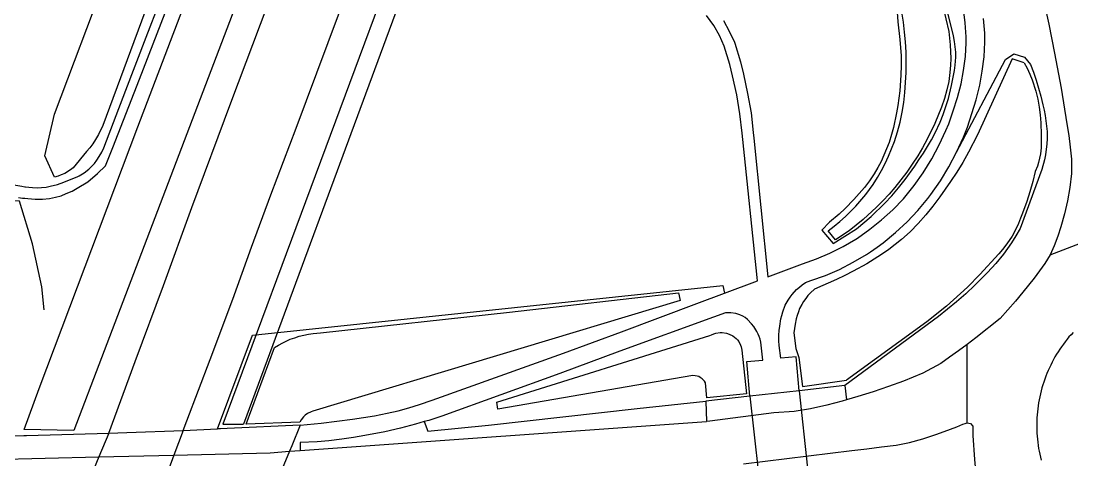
# Model space of a CAD drawing. Header units: millimetres. Extents: x 111502 to 977541, y 8702 to 1044108.
# Drawn here: x 488200.4 to 488372.2, y 240365.3 to 240437 of the extents above; entities that cross this region are included whole.
import ezdxf

# ---------------------------------------------------------------- set-up
doc = ezdxf.new("R2010")
doc.units = ezdxf.units.MM
doc.header["$LTSCALE"] = 0.25
doc.linetypes.add('DASHED2', pattern=[9.525, 6.35, -3.175])
doc.layers.add('E HVSS As Laid HV', color=10, linetype='Continuous')
doc.layers.add('X HVSS Site Background', color=8, linetype='Continuous')

# ---------------------------------------------------------------- blocks, each defined once
blk = doc.blocks.new('OS MAP 060722')
at = {"layer": 'X HVSS Site Background', "flags": 128}
for points in [[(-529.33, 1373.69), (-577.18, 1244.69), (-577.18, 1244.69), (-573.83, 1244.74)], [(-583.68, 1243.69), (-583.08, 1245.24), (-583.08, 1245.24), (-579.28, 1255.29), (-579.28, 1255.29), (-575.53, 1265.14), (-575.53, 1265.14), (-572.48, 1273.69), (-572.48, 1273.69), (-569.33, 1282.24), (-569.33, 1282.24), (-565.23, 1293.14), (-565.23, 1293.14), (-556.58, 1316.24)], [(-595.83, 1243.24), (-591.53, 1254.94), (-591.53, 1254.94), (-586.88, 1267.39), (-586.88, 1267.39), (-582.23, 1280.14), (-582.23, 1280.14), (-575.88, 1297.29), (-575.88, 1297.29), (-569.78, 1313.49)], [(-571.28, 1323.19), (-597.03, 1255.59), (-597.03, 1255.59), (-601.53, 1243.69), (-601.53, 1243.69), (-609.63, 1243.84)], [(-609.63, 1243.84), (-607.18, 1250.54), (-607.18, 1250.54), (-591.08, 1293.34), (-591.08, 1293.34), (-572.33, 1342.59)], [(-604.68, 1285.09), (-606.28, 1288.59), (-606.28, 1288.59), (-604.68, 1295.44), (-604.68, 1295.44), (-596.13, 1318.14)], [(-567.18, 1373.69), (-596.78, 1293.59), (-596.78, 1293.59), (-597.48, 1292.09), (-597.48, 1292.09), (-597.98, 1291.29), (-597.98, 1291.29), (-598.43, 1290.59), (-598.43, 1290.59), (-598.93, 1289.94), (-598.93, 1289.94), (-599.48, 1289.29), (-599.48, 1289.29), (-601.63, 1286.64), (-601.63, 1286.64), (-602.08, 1286.29), (-602.08, 1286.29), (-603.03, 1285.74), (-603.03, 1285.74), (-603.58, 1285.49), (-603.58, 1285.49), (-604.08, 1285.29), (-604.08, 1285.29), (-604.68, 1285.09)], [(-610.58, 1281.79), (-609.93, 1281.69), (-609.93, 1281.69), (-609.53, 1281.69), (-609.53, 1281.69), (-609.03, 1281.64), (-609.03, 1281.64), (-607.83, 1281.54), (-607.83, 1281.54), (-606.63, 1281.54), (-606.63, 1281.54), (-605.53, 1281.64), (-605.53, 1281.64), (-604.53, 1281.84), (-604.53, 1281.84), (-603.63, 1282.09), (-603.63, 1282.09), (-602.78, 1282.44), (-602.78, 1282.44), (-601.83, 1282.84), (-601.83, 1282.84), (-600.98, 1283.29), (-600.98, 1283.29), (-599.23, 1284.34), (-599.23, 1284.34), (-597.68, 1285.69), (-597.68, 1285.69), (-596.38, 1286.99), (-596.38, 1286.99), (-595.18, 1289.99), (-595.18, 1289.99), (-590.78, 1301.14), (-590.78, 1301.14), (-585.03, 1316.14)], [(-615.63, 1284.57), (-610.03, 1283.64), (-610.03, 1283.64), (-609.52, 1283.56), (-609.52, 1283.56), (-609.43, 1283.54), (-609.43, 1283.54), (-608.88, 1283.49), (-608.88, 1283.49), (-608.28, 1283.44), (-608.28, 1283.44), (-607.53, 1283.39), (-607.53, 1283.39), (-606.83, 1283.44), (-606.83, 1283.44), (-606.08, 1283.49), (-606.08, 1283.49), (-605.38, 1283.64), (-605.38, 1283.64), (-604.23, 1283.94), (-604.23, 1283.94), (-603.18, 1284.29), (-603.18, 1284.29), (-600.88, 1285.24), (-600.88, 1285.24), (-600.68, 1285.34), (-600.68, 1285.34), (-599.83, 1285.84), (-599.83, 1285.84), (-599.08, 1286.44), (-599.08, 1286.44), (-598.18, 1287.34), (-598.18, 1287.34), (-597.78, 1287.89), (-597.78, 1287.89), (-597.38, 1288.49), (-597.38, 1288.49), (-596.98, 1289.19), (-596.98, 1289.19), (-596.63, 1289.94), (-596.63, 1289.94), (-593.03, 1299.34), (-593.03, 1299.34), (-589.73, 1307.99), (-589.73, 1307.99), (-585.23, 1319.64)], [(-526.23, 1373.69), (-573.83, 1244.74)], [(-495.38, 1310.74), (-494.43, 1308.99), (-494.43, 1308.99), (-493.58, 1307.19), (-493.58, 1307.19), (-493.53, 1307.04), (-493.53, 1307.04), (-492.58, 1303.99), (-492.58, 1303.99), (-492.08, 1301.94), (-492.08, 1301.94), (-491.43, 1298.79), (-491.43, 1298.79), (-490.88, 1295.64), (-490.88, 1295.64), (-490.53, 1292.44), (-490.53, 1292.44), (-490.43, 1291.49), (-490.43, 1291.49), (-488.13, 1268.81), (-488.13, 1268.81), (-482.48, 1270.94), (-482.48, 1270.94), (-480.18, 1271.74), (-480.18, 1271.74), (-477.98, 1272.69), (-477.98, 1272.69), (-476.03, 1273.69), (-476.03, 1273.69), (-475.83, 1273.79), (-475.83, 1273.79), (-473.73, 1274.99), (-473.73, 1274.99), (-473.48, 1275.14), (-473.48, 1275.14), (-471.48, 1276.59), (-471.48, 1276.59), (-469.53, 1278.14), (-469.53, 1278.14), (-467.73, 1279.79), (-467.73, 1279.79), (-465.98, 1281.59), (-465.98, 1281.59), (-464.43, 1283.49), (-464.43, 1283.49), (-464.23, 1283.74), (-464.23, 1283.74), (-462.73, 1285.84), (-462.73, 1285.84), (-461.33, 1288.09), (-461.33, 1288.09), (-460.13, 1290.39), (-460.13, 1290.39), (-459.03, 1292.74), (-459.03, 1292.74), (-458.58, 1293.84), (-458.58, 1293.84), (-457.83, 1295.99), (-457.83, 1295.99), (-457.13, 1298.14), (-457.13, 1298.14), (-456.53, 1300.39), (-456.53, 1300.39), (-456.13, 1302.59), (-456.13, 1302.59), (-455.83, 1304.84), (-455.83, 1304.84), (-455.73, 1307.09), (-455.73, 1307.09), (-455.73, 1308.09), (-455.73, 1308.09), (-455.88, 1310.34), (-455.88, 1310.34), (-456.18, 1312.59)], [(-460.03, 1315.19), (-458.58, 1308.94), (-458.58, 1308.94), (-458.43, 1307.84), (-458.43, 1307.84), (-458.33, 1306.74), (-458.33, 1306.74), (-458.23, 1304.54), (-458.23, 1304.54), (-458.28, 1303.44), (-458.28, 1303.44), (-458.38, 1302.24), (-458.38, 1302.24), (-458.58, 1300.79), (-458.58, 1300.79), (-458.88, 1299.39), (-458.88, 1299.39), (-459.28, 1297.99), (-459.28, 1297.99), (-459.73, 1296.59), (-459.73, 1296.59), (-460.83, 1293.89), (-460.83, 1293.89), (-462.08, 1291.34), (-462.08, 1291.34), (-462.83, 1289.94), (-462.83, 1289.94), (-463.63, 1288.59), (-463.63, 1288.59), (-464.53, 1287.24), (-464.53, 1287.24), (-465.43, 1285.94), (-465.43, 1285.94), (-467.38, 1283.44), (-467.38, 1283.44), (-468.33, 1282.34), (-468.33, 1282.34), (-469.33, 1281.24), (-469.33, 1281.24), (-470.38, 1280.19), (-470.38, 1280.19), (-472.53, 1278.19), (-472.53, 1278.19), (-473.68, 1277.24), (-473.68, 1277.24), (-474.83, 1276.34), (-474.83, 1276.34), (-477.08, 1274.84)], [(-477.08, 1274.84), (-478.28, 1276.34), (-478.28, 1276.34), (-477.28, 1277.09), (-477.28, 1277.09), (-476.38, 1277.84), (-476.38, 1277.84), (-475.43, 1278.69), (-475.43, 1278.69), (-473.73, 1280.39), (-473.73, 1280.39), (-472.13, 1282.29), (-472.13, 1282.29), (-470.93, 1283.94), (-470.93, 1283.94), (-470.23, 1285.04), (-470.23, 1285.04), (-469.58, 1286.19), (-469.58, 1286.19), (-468.98, 1287.34), (-468.98, 1287.34), (-468.43, 1288.54), (-468.43, 1288.54), (-467.43, 1290.94), (-467.43, 1290.94), (-466.93, 1292.54), (-466.93, 1292.54), (-466.48, 1294.14), (-466.48, 1294.14), (-466.18, 1295.74), (-466.18, 1295.74), (-465.93, 1297.34), (-465.93, 1297.34), (-465.73, 1298.99), (-465.73, 1298.99), (-465.63, 1300.59), (-465.63, 1300.59), (-465.53, 1302.24), (-465.53, 1302.24), (-465.53, 1305.59), (-465.53, 1305.59), (-465.63, 1307.24), (-465.63, 1307.24), (-465.78, 1308.84), (-465.78, 1308.84), (-465.98, 1310.49), (-465.98, 1310.49), (-466.23, 1312.09)], [(-457.28, 1289.19), (-456.18, 1291.64), (-456.18, 1291.64), (-455.53, 1293.29), (-455.53, 1293.29), (-454.78, 1295.54), (-454.78, 1295.54), (-454.08, 1297.79), (-454.08, 1297.79), (-453.48, 1300.14), (-453.48, 1300.14), (-453.08, 1302.44), (-453.08, 1302.44), (-452.78, 1304.79), (-452.78, 1304.79), (-452.68, 1307.19), (-452.68, 1307.19), (-452.68, 1308.69), (-452.68, 1308.69), (-452.88, 1311.09)], [(-443.27, 1314.89), (-442.22, 1310.16), (-442.22, 1310.16), (-441.27, 1305.41), (-441.27, 1305.41), (-440.22, 1299.65), (-440.22, 1299.65), (-439.26, 1293.86), (-439.26, 1293.86), (-438.96, 1291.94), (-438.96, 1291.94), (-438.7, 1290.02), (-438.7, 1290.02), (-438.51, 1288.08), (-438.51, 1288.08), (-438.52, 1285.74), (-438.52, 1285.74), (-438.78, 1283.41), (-438.78, 1283.41), (-439.16, 1281.26), (-439.16, 1281.26), (-439.66, 1279.12), (-439.66, 1279.12), (-440.25, 1277.01), (-440.25, 1277.01), (-440.75, 1275.44), (-440.75, 1275.44), (-441.32, 1273.9), (-441.32, 1273.9), (-442.01, 1272.41)], [(-477.48, 1274.29), (-473.63, 1276.69), (-473.63, 1276.69), (-471.23, 1278.69), (-471.23, 1278.69), (-469.03, 1280.84), (-469.03, 1280.84), (-467.88, 1282.09), (-467.88, 1282.09), (-466.78, 1283.39), (-466.78, 1283.39), (-465.68, 1284.74), (-465.68, 1284.74), (-464.13, 1286.89), (-464.13, 1286.89), (-463.43, 1287.94), (-463.43, 1287.94), (-462.68, 1289.04), (-462.68, 1289.04), (-461.38, 1291.24), (-461.38, 1291.24), (-460.78, 1292.39), (-460.78, 1292.39), (-459.98, 1294.09), (-459.98, 1294.09), (-459.48, 1295.39), (-459.48, 1295.39), (-459.03, 1296.69), (-459.03, 1296.69), (-458.63, 1297.99), (-458.63, 1297.99), (-458.13, 1300.09), (-458.13, 1300.09), (-457.93, 1300.94), (-457.93, 1300.94), (-457.78, 1301.74), (-457.78, 1301.74), (-457.63, 1302.59), (-457.63, 1302.59), (-457.53, 1303.44), (-457.53, 1303.44), (-457.43, 1304.74), (-457.43, 1304.74), (-457.43, 1305.59), (-457.43, 1305.59), (-457.63, 1307.29), (-457.63, 1307.29), (-457.78, 1308.24), (-457.78, 1308.24), (-461.13, 1321.69)], [(-467.08, 1313.64), (-466.88, 1310.54), (-466.88, 1310.54), (-466.58, 1307.64), (-466.58, 1307.64), (-466.33, 1304.94), (-466.33, 1304.94), (-466.33, 1303.39), (-466.33, 1303.39), (-466.38, 1301.79), (-466.38, 1301.79), (-466.58, 1299.24), (-466.58, 1299.24), (-466.88, 1296.84), (-466.88, 1296.84), (-467.08, 1295.64), (-467.08, 1295.64), (-467.58, 1293.24), (-467.58, 1293.24), (-467.93, 1292.09), (-467.93, 1292.09), (-468.33, 1290.79), (-468.33, 1290.79), (-468.73, 1289.74), (-468.73, 1289.74), (-469.18, 1288.69), (-469.18, 1288.69), (-469.63, 1287.69), (-469.63, 1287.69), (-470.18, 1286.69), (-470.18, 1286.69), (-470.78, 1285.64), (-470.78, 1285.64), (-471.53, 1284.54), (-471.53, 1284.54), (-472.33, 1283.44), (-472.33, 1283.44), (-473.18, 1282.44), (-473.18, 1282.44), (-474.08, 1281.44), (-474.08, 1281.44), (-475.48, 1279.99), (-475.48, 1279.99), (-476.48, 1279.09), (-476.48, 1279.09), (-478.03, 1277.74), (-478.03, 1277.74), (-479.33, 1276.44), (-479.33, 1276.44), (-477.48, 1274.29)], [(-495.23, 1266.14), (-489.83, 1268.17), (-489.83, 1268.17), (-489.88, 1268.69), (-489.88, 1268.69), (-492.23, 1291.29), (-492.23, 1291.29), (-492.33, 1292.34), (-492.33, 1292.34), (-492.68, 1295.49), (-492.68, 1295.49), (-493.18, 1298.59), (-493.18, 1298.59), (-493.88, 1301.69), (-493.88, 1301.69), (-494.33, 1303.54), (-494.33, 1303.54), (-495.28, 1306.54), (-495.28, 1306.54), (-496.03, 1308.29), (-496.03, 1308.29), (-496.98, 1309.94), (-496.98, 1309.94), (-498.13, 1311.54)], [(-457.28, 1289.19), (-449.28, 1304.34), (-449.28, 1304.34), (-447.93, 1305.29), (-447.93, 1305.29), (-446.18, 1304.74), (-446.18, 1304.74), (-445.23, 1303.54), (-445.23, 1303.54), (-444.73, 1302.29), (-444.73, 1302.29), (-444.28, 1300.99), (-444.28, 1300.99), (-443.88, 1299.69), (-443.88, 1299.69), (-443.53, 1298.39), (-443.53, 1298.39), (-443.18, 1296.94), (-443.18, 1296.94), (-442.98, 1296.09), (-442.98, 1296.09), (-442.83, 1295.19), (-442.83, 1295.19), (-442.68, 1294.34), (-442.68, 1294.34), (-442.58, 1293.44), (-442.58, 1293.44), (-442.48, 1292.59), (-442.48, 1292.59), (-442.48, 1291.44), (-442.48, 1291.44), (-442.53, 1290.54), (-442.53, 1290.54), (-442.63, 1289.69), (-442.63, 1289.69), (-442.78, 1288.79), (-442.78, 1288.79), (-442.93, 1287.94), (-442.93, 1287.94), (-443.38, 1286.39), (-443.38, 1286.39), (-446.88, 1276.74), (-446.88, 1276.74), (-447.58, 1275.54), (-447.58, 1275.54), (-448.33, 1274.39), (-448.33, 1274.39), (-449.63, 1272.54), (-449.63, 1272.54), (-450.88, 1270.99), (-450.88, 1270.99), (-452.23, 1269.54), (-452.23, 1269.54), (-454.33, 1267.44), (-454.33, 1267.44), (-455.78, 1266.04), (-455.78, 1266.04), (-457.28, 1264.74), (-457.28, 1264.74), (-460.23, 1262.34), (-460.23, 1262.34), (-475.53, 1251.04)], [(-446.23, 1303.84), (-448.18, 1304.49), (-448.18, 1304.49), (-453.88, 1292.04), (-453.88, 1292.04), (-455.33, 1289.19), (-455.33, 1289.19), (-456.28, 1287.54), (-456.28, 1287.54), (-457.23, 1285.94), (-457.23, 1285.94), (-458.28, 1284.39), (-458.28, 1284.39), (-460.03, 1281.89), (-460.03, 1281.89), (-461.18, 1280.39), (-461.18, 1280.39), (-462.33, 1278.94), (-462.33, 1278.94), (-463.58, 1277.54), (-463.58, 1277.54), (-464.88, 1276.19), (-464.88, 1276.19), (-466.28, 1274.94), (-466.28, 1274.94), (-468.38, 1273.29), (-468.38, 1273.29), (-469.53, 1272.49), (-469.53, 1272.49), (-470.73, 1271.69), (-470.73, 1271.69), (-471.93, 1270.94), (-471.93, 1270.94), (-474.18, 1269.74), (-474.18, 1269.74), (-475.53, 1269.04), (-475.53, 1269.04), (-476.93, 1268.39), (-476.93, 1268.39), (-480.53, 1266.79), (-480.53, 1266.79), (-481.18, 1266.19), (-481.18, 1266.19), (-481.58, 1265.74), (-481.58, 1265.74), (-481.93, 1265.29), (-481.93, 1265.29), (-482.28, 1264.79), (-482.28, 1264.79), (-482.58, 1264.29), (-482.58, 1264.29), (-482.93, 1263.64), (-482.93, 1263.64), (-483.13, 1263.09), (-483.13, 1263.09), (-483.33, 1262.49), (-483.33, 1262.49), (-483.48, 1261.94), (-483.48, 1261.94), (-483.68, 1261.09), (-483.68, 1261.09), (-483.78, 1260.34), (-483.78, 1260.34), (-483.88, 1259.64), (-483.88, 1259.64), (-483.53, 1257.09), (-483.53, 1257.09), (-483.08, 1255.64), (-483.08, 1255.64), (-482.48, 1250.89), (-482.48, 1250.89), (-475.28, 1251.89)], [(-446.23, 1303.84), (-445.78, 1302.94), (-445.78, 1302.94), (-445.33, 1301.99), (-445.33, 1301.99), (-444.93, 1301.04), (-444.93, 1301.04), (-444.33, 1299.19), (-444.33, 1299.19), (-444.03, 1297.89), (-444.03, 1297.89), (-443.78, 1296.59), (-443.78, 1296.59), (-443.63, 1295.29), (-443.63, 1295.29), (-443.53, 1293.99), (-443.53, 1293.99), (-443.48, 1292.04), (-443.48, 1292.04), (-443.48, 1289.94), (-443.48, 1289.94), (-443.58, 1288.94), (-443.58, 1288.94), (-443.88, 1287.54), (-443.88, 1287.54), (-444.08, 1286.89), (-444.08, 1286.89), (-444.43, 1286.04), (-444.43, 1286.04), (-444.83, 1284.39), (-444.83, 1284.39), (-445.33, 1282.74), (-445.33, 1282.74), (-445.83, 1281.14), (-445.83, 1281.14), (-446.53, 1279.24), (-446.53, 1279.24), (-446.83, 1278.39), (-446.83, 1278.39), (-447.18, 1277.54), (-447.18, 1277.54), (-447.78, 1276.29), (-447.78, 1276.29), (-448.23, 1275.49), (-448.23, 1275.49), (-448.68, 1274.74), (-448.68, 1274.74), (-449.23, 1273.99), (-449.23, 1273.99), (-449.78, 1273.29), (-449.78, 1273.29), (-450.38, 1272.59), (-450.38, 1272.59), (-453.48, 1269.19), (-453.48, 1269.19), (-455.53, 1267.14), (-455.53, 1267.14), (-458.93, 1264.04), (-458.93, 1264.04), (-462.13, 1261.44), (-462.13, 1261.44), (-475.28, 1251.89)], [(-483.03, 1250.19), (-483.48, 1255.74), (-483.48, 1255.74), (-485.98, 1255.49), (-485.98, 1255.49), (-486.28, 1257.59), (-486.28, 1257.59), (-486.33, 1258.34), (-486.33, 1258.34), (-486.33, 1259.29), (-486.33, 1259.29), (-486.28, 1260.04), (-486.28, 1260.04), (-486.18, 1260.74), (-486.18, 1260.74), (-485.98, 1261.94), (-485.98, 1261.94), (-485.83, 1262.49), (-485.83, 1262.49), (-485.68, 1263.09), (-485.68, 1263.09), (-485.28, 1264.19), (-485.28, 1264.19), (-484.83, 1264.99), (-484.83, 1264.99), (-484.48, 1265.49), (-484.48, 1265.49), (-484.13, 1265.94), (-484.13, 1265.94), (-483.43, 1266.74), (-483.43, 1266.74), (-482.98, 1267.14), (-482.98, 1267.14), (-482.53, 1267.49), (-482.53, 1267.49), (-481.98, 1267.89), (-481.98, 1267.89), (-481.13, 1268.19), (-481.13, 1268.19), (-478.73, 1269.04), (-478.73, 1269.04), (-476.43, 1270.04), (-476.43, 1270.04), (-474.18, 1271.19), (-474.18, 1271.19), (-472.03, 1272.49), (-472.03, 1272.49), (-471.38, 1272.89), (-471.38, 1272.89), (-470.28, 1273.69), (-470.28, 1273.69), (-469.28, 1274.39), (-469.28, 1274.39), (-467.28, 1276.04), (-467.28, 1276.04), (-465.38, 1277.79), (-465.38, 1277.79), (-463.63, 1279.64), (-463.63, 1279.64), (-461.98, 1281.64), (-461.98, 1281.64), (-461.48, 1282.29), (-461.48, 1282.29), (-459.93, 1284.49), (-459.93, 1284.49), (-458.53, 1286.79), (-458.53, 1286.79), (-457.28, 1289.19)], [(-606.38, 1263.39), (-606.78, 1267.19), (-606.78, 1267.19), (-608.28, 1274.19), (-608.28, 1274.19), (-610.43, 1281.19), (-610.43, 1281.19), (-613.88, 1281.34), (-613.88, 1281.34), (-616.68, 1279.19), (-616.68, 1279.19), (-616.83, 1275.59)], [(-442.01, 1272.41), (-430.92, 1276.67)], [(-442.01, 1272.41), (-442.85, 1271), (-442.85, 1271), (-444.6, 1268.62), (-444.6, 1268.62), (-446.47, 1266.31), (-446.47, 1266.31), (-447.67, 1264.84), (-447.67, 1264.84), (-448.89, 1263.39), (-448.89, 1263.39), (-450.19, 1262.02), (-450.19, 1262.02), (-454.12, 1258.85), (-454.12, 1258.85), (-455.54, 1257.77)], [(-578.08, 1243.94), (-572.33, 1259.29), (-572.33, 1259.29), (-495.48, 1267.39), (-495.48, 1267.39), (-495.23, 1266.14)], [(-564.58, 1245.04), (-573.38, 1244.69), (-573.38, 1244.69), (-568.73, 1257.24), (-568.73, 1257.24), (-568.08, 1257.64), (-568.08, 1257.64), (-567.38, 1258.04), (-567.38, 1258.04), (-566.18, 1258.59), (-566.18, 1258.59), (-565.43, 1258.84), (-565.43, 1258.84), (-564.73, 1259.09), (-564.73, 1259.09), (-563.93, 1259.29), (-563.93, 1259.29), (-563.18, 1259.44), (-563.18, 1259.44), (-562.43, 1259.54), (-562.43, 1259.54), (-561.23, 1259.64), (-561.23, 1259.64), (-530.33, 1263.04), (-530.33, 1263.04), (-502.73, 1266.19), (-502.73, 1266.19), (-502.48, 1264.94)], [(-564.53, 1244.54), (-561.13, 1244.89), (-561.13, 1244.89), (-555.98, 1245.54), (-555.98, 1245.54), (-554.18, 1245.79), (-554.18, 1245.79), (-552.38, 1246.09), (-552.38, 1246.09), (-550.33, 1246.49), (-550.33, 1246.49), (-548.53, 1246.89), (-548.53, 1246.89), (-546.78, 1247.39), (-546.78, 1247.39), (-545.03, 1247.94), (-545.03, 1247.94), (-542.98, 1248.64), (-542.98, 1248.64), (-521.53, 1256.34), (-521.53, 1256.34), (-512.03, 1259.84), (-512.03, 1259.84), (-499.73, 1264.44), (-499.73, 1264.44), (-495.23, 1266.14)], [(-438.26, 1259.73), (-438.59, 1259.35), (-438.59, 1259.35), (-438.92, 1258.98), (-438.92, 1258.98), (-439.23, 1258.59), (-439.23, 1258.59), (-439.54, 1258.2), (-439.54, 1258.2), (-439.84, 1257.8), (-439.84, 1257.8), (-440.13, 1257.39), (-440.13, 1257.39), (-440.42, 1256.98), (-440.42, 1256.98), (-440.69, 1256.56), (-440.69, 1256.56), (-440.95, 1256.14), (-440.95, 1256.14), (-441.21, 1255.71), (-441.21, 1255.71), (-441.45, 1255.27), (-441.45, 1255.27), (-441.68, 1254.83), (-441.68, 1254.83), (-441.91, 1254.38), (-441.91, 1254.38), (-442.12, 1253.93), (-442.12, 1253.93), (-442.33, 1253.48), (-442.33, 1253.48), (-442.52, 1253.02), (-442.52, 1253.02), (-442.71, 1252.55), (-442.71, 1252.55), (-442.88, 1252.08), (-442.88, 1252.08), (-443.04, 1251.61), (-443.04, 1251.61), (-443.2, 1251.13), (-443.2, 1251.13), (-443.34, 1250.66), (-443.34, 1250.66), (-443.47, 1250.17), (-443.47, 1250.17), (-443.59, 1249.69), (-443.59, 1249.69), (-443.7, 1249.2), (-443.7, 1249.2), (-443.8, 1248.71), (-443.8, 1248.71), (-443.89, 1248.22), (-443.89, 1248.22), (-443.97, 1247.73), (-443.97, 1247.73), (-444.03, 1247.23), (-444.03, 1247.23), (-444.09, 1246.74), (-444.09, 1246.74), (-444.13, 1246.24), (-444.13, 1246.24), (-444.17, 1245.74), (-444.17, 1245.74), (-444.19, 1245.24), (-444.19, 1245.24), (-444.2, 1244.74), (-444.2, 1244.74), (-444.2, 1244.24), (-444.2, 1244.24), (-444.19, 1243.74), (-444.19, 1243.74), (-444.17, 1243.24), (-444.17, 1243.24), (-444.13, 1242.74), (-444.13, 1242.74), (-444.09, 1242.25), (-444.09, 1242.25), (-444.03, 1241.75), (-444.03, 1241.75), (-443.97, 1241.25), (-443.97, 1241.25), (-443.89, 1240.76), (-443.89, 1240.76), (-443.8, 1240.27), (-443.8, 1240.27), (-443.7, 1239.78), (-443.7, 1239.78), (-443.59, 1239.29), (-443.59, 1239.29), (-443.47, 1238.81)], [(-502.48, 1264.94), (-562.48, 1246.84), (-562.48, 1246.84), (-562.78, 1246.74), (-562.78, 1246.74), (-563.38, 1246.44), (-563.38, 1246.44), (-563.73, 1246.19), (-563.73, 1246.19), (-563.98, 1245.94), (-563.98, 1245.94), (-564.38, 1245.44), (-564.38, 1245.44), (-564.58, 1245.04)], [(-491.08, 1249.29), (-491.58, 1254.94), (-491.58, 1254.94), (-488.93, 1255.19), (-488.93, 1255.19), (-489.28, 1258.14), (-489.28, 1258.14), (-489.38, 1258.59), (-489.38, 1258.59), (-489.53, 1259.04), (-489.53, 1259.04), (-489.73, 1259.44), (-489.73, 1259.44), (-489.93, 1259.89), (-489.93, 1259.89), (-490.43, 1260.69), (-490.43, 1260.69), (-490.78, 1261.14), (-490.78, 1261.14), (-491.48, 1261.84), (-491.48, 1261.84), (-491.83, 1262.14), (-491.83, 1262.14), (-492.23, 1262.39), (-492.23, 1262.39), (-492.68, 1262.59), (-492.68, 1262.59), (-493.38, 1262.84), (-493.38, 1262.84), (-494.18, 1262.94), (-494.18, 1262.94), (-495.03, 1262.94), (-495.03, 1262.94), (-497.03, 1262.19), (-497.03, 1262.19), (-512.33, 1256.64), (-512.33, 1256.64), (-522.13, 1252.99), (-522.13, 1252.99), (-541.38, 1246.04), (-541.38, 1246.04), (-543.53, 1245.34), (-543.53, 1245.34), (-544.28, 1245.14)], [(-532.23, 1247.19), (-532.43, 1248.29), (-532.43, 1248.29), (-497.63, 1259.19), (-497.63, 1259.19), (-497.33, 1259.34), (-497.33, 1259.34), (-496.98, 1259.49), (-496.98, 1259.49), (-496.63, 1259.59), (-496.63, 1259.59), (-495.93, 1259.69), (-495.93, 1259.69), (-495.58, 1259.69), (-495.58, 1259.69), (-494.88, 1259.59), (-494.88, 1259.59), (-494.43, 1259.44), (-494.43, 1259.44), (-493.83, 1259.14), (-493.83, 1259.14), (-493.33, 1258.74), (-493.33, 1258.74), (-493.08, 1258.49), (-493.08, 1258.49), (-492.88, 1258.24), (-492.88, 1258.24), (-492.58, 1257.64), (-492.58, 1257.64), (-492.48, 1257.34), (-492.48, 1257.34), (-492.38, 1256.84), (-492.38, 1256.84), (-491.63, 1249.69), (-491.63, 1249.69), (-498.08, 1249.04)], [(-455.54, 1257.77), (-456.98, 1256.71), (-456.98, 1256.71), (-458.42, 1255.67), (-458.42, 1255.67), (-459.88, 1254.65), (-459.88, 1254.65), (-462.82, 1253.03), (-462.82, 1253.03), (-465.94, 1251.76), (-465.94, 1251.76), (-468.41, 1250.85), (-468.41, 1250.85), (-470.91, 1250.01), (-470.91, 1250.01), (-473.42, 1249.23), (-473.42, 1249.23), (-475.25, 1248.71)], [(-455.54, 1244.91), (-455.54, 1257.77)], [(-498.08, 1249.04), (-498.33, 1251.49), (-498.33, 1251.49), (-498.48, 1251.74), (-498.48, 1251.74), (-498.88, 1252.14), (-498.88, 1252.14), (-499.18, 1252.34), (-499.18, 1252.34), (-499.43, 1252.49), (-499.43, 1252.49), (-499.68, 1252.59), (-499.68, 1252.59), (-499.98, 1252.64), (-499.98, 1252.64), (-500.38, 1252.69), (-500.38, 1252.69), (-532.23, 1247.19)], [(-475.53, 1251.04), (-483.03, 1250.19)], [(-475.53, 1251.04), (-475.25, 1248.71)], [(-491.08, 1249.29), (-498.28, 1248.49)], [(-475.25, 1248.71), (-475.96, 1248.5), (-475.96, 1248.5), (-478.5, 1247.81), (-478.5, 1247.81), (-481.14, 1247.22), (-481.14, 1247.22), (-483.81, 1246.8), (-483.81, 1246.8), (-487.14, 1246.56), (-487.14, 1246.56), (-497.63, 1245.19), (-497.63, 1245.19), (-498.13, 1245.14)], [(-483.03, 1250.19), (-491.08, 1249.29)], [(-491.08, 1249.29), (-488.23, 1223.99)], [(-483.03, 1250.19), (-480.28, 1224.84)], [(-544.28, 1245.14), (-543.68, 1243.59), (-543.68, 1243.59), (-533.78, 1244.54), (-533.78, 1244.54), (-509.48, 1247.25), (-509.48, 1247.25), (-498.28, 1248.49)], [(-498.28, 1248.49), (-498.13, 1245.14)], [(-564.53, 1240.39), (-498.13, 1245.14)], [(-544.28, 1245.14), (-545.73, 1244.69), (-545.73, 1244.69), (-548.18, 1244.04), (-548.18, 1244.04), (-550.73, 1243.44), (-550.73, 1243.44), (-553.98, 1242.84), (-553.98, 1242.84), (-555.83, 1242.54), (-555.83, 1242.54), (-557.73, 1242.24), (-557.73, 1242.24), (-559.88, 1241.99), (-559.88, 1241.99), (-561.78, 1241.84), (-561.78, 1241.84), (-564.53, 1241.74), (-564.53, 1241.74), (-564.53, 1241.21)], [(-595.83, 1243.24), (-592.88, 1243.34), (-592.88, 1243.34), (-583.68, 1243.69)], [(-583.68, 1243.69), (-585.17, 1239.65), (-585.17, 1239.65), (-588.02, 1231.9), (-588.02, 1231.9), (-589.65, 1227.49), (-589.65, 1227.49), (-592.44, 1219.93), (-592.44, 1219.93), (-593.28, 1217.64)], [(-583.68, 1243.69), (-578.08, 1243.94)], [(-564.53, 1244.54), (-576.48, 1243.99), (-576.48, 1243.99), (-577.58, 1243.94), (-577.58, 1243.94), (-578.08, 1243.94)], [(-564.53, 1244.54), (-565.93, 1241.15)], [(-492.12, 1238.25), (-474.38, 1240.41), (-474.38, 1240.41), (-471.98, 1240.69), (-471.98, 1240.69), (-469.58, 1240.98), (-469.58, 1240.98), (-467.18, 1241.27), (-467.18, 1241.27), (-464.98, 1241.69), (-464.98, 1241.69), (-462.82, 1242.32), (-462.82, 1242.32), (-460.53, 1243.06), (-460.53, 1243.06), (-458.27, 1243.87), (-458.27, 1243.87), (-457.26, 1244.3), (-457.26, 1244.3), (-456.25, 1244.7), (-456.25, 1244.7), (-455.9, 1244.82), (-455.9, 1244.82), (-455.54, 1244.91)], [(-455.54, 1244.91), (-455.03, 1244.81), (-455.03, 1244.81), (-454.62, 1244.41), (-454.62, 1244.41), (-454.61, 1242.88), (-454.61, 1242.88), (-454.38, 1238.93), (-454.38, 1238.93), (-454.31, 1238.32), (-454.31, 1238.32), (-454.27, 1237.71), (-454.27, 1237.71), (-454.37, 1237.31), (-454.37, 1237.31), (-454.67, 1237), (-454.67, 1237), (-455.18, 1236.89)], [(-633.98, 1242.39), (-633.58, 1242.39), (-633.58, 1242.39), (-631.13, 1242.44), (-631.13, 1242.44), (-623.53, 1242.54), (-623.53, 1242.54), (-614.98, 1242.74), (-614.98, 1242.74), (-613.33, 1242.74), (-613.33, 1242.74), (-609.68, 1242.84), (-609.68, 1242.84), (-609.28, 1242.84), (-609.28, 1242.84), (-595.83, 1243.24)], [(-595.83, 1243.24), (-597.43, 1239.35), (-597.43, 1239.35), (-600.64, 1231.53), (-600.64, 1231.53), (-602.44, 1227.13), (-602.44, 1227.13), (-605.6, 1219.44), (-605.6, 1219.44), (-606.48, 1217.29)], [(-648.56, 1238.09), (-638.74, 1238.33), (-638.74, 1238.33), (-637.6, 1238.36), (-637.6, 1238.36), (-635.43, 1238.41), (-635.43, 1238.41), (-635, 1238.42), (-635, 1238.42), (-632.6, 1238.48), (-632.6, 1238.48), (-597.43, 1239.35), (-597.43, 1239.35), (-585.17, 1239.65), (-585.17, 1239.65), (-569.43, 1240.04), (-569.43, 1240.04), (-566.3, 1240.27)], [(-566.3, 1240.27), (-569.73, 1232.02)], [(-565.93, 1241.15), (-566.3, 1240.27)], [(-566.3, 1240.27), (-564.53, 1240.39)], [(-564.53, 1241.21), (-564.53, 1240.39)]]:
    blk.add_lwpolyline(points, dxfattribs=at)

msp = doc.modelspace()

# ---------------------------------------------------------------- linework, layer by layer
at = {"lineweight": 0}
msp.add_circle((488727.82, 239008.33), 11388.42, dxfattribs=at)

# ---------------------------------------------------------------- block references
at = {"layer": 'E HVSS As Laid HV', "linetype": 'DASHED2', "lineweight": 0}
msp.add_blockref('OS MAP 060722', (488810.58, 239126.31), dxfattribs=at)

doc.saveas('drawing.dxf')
